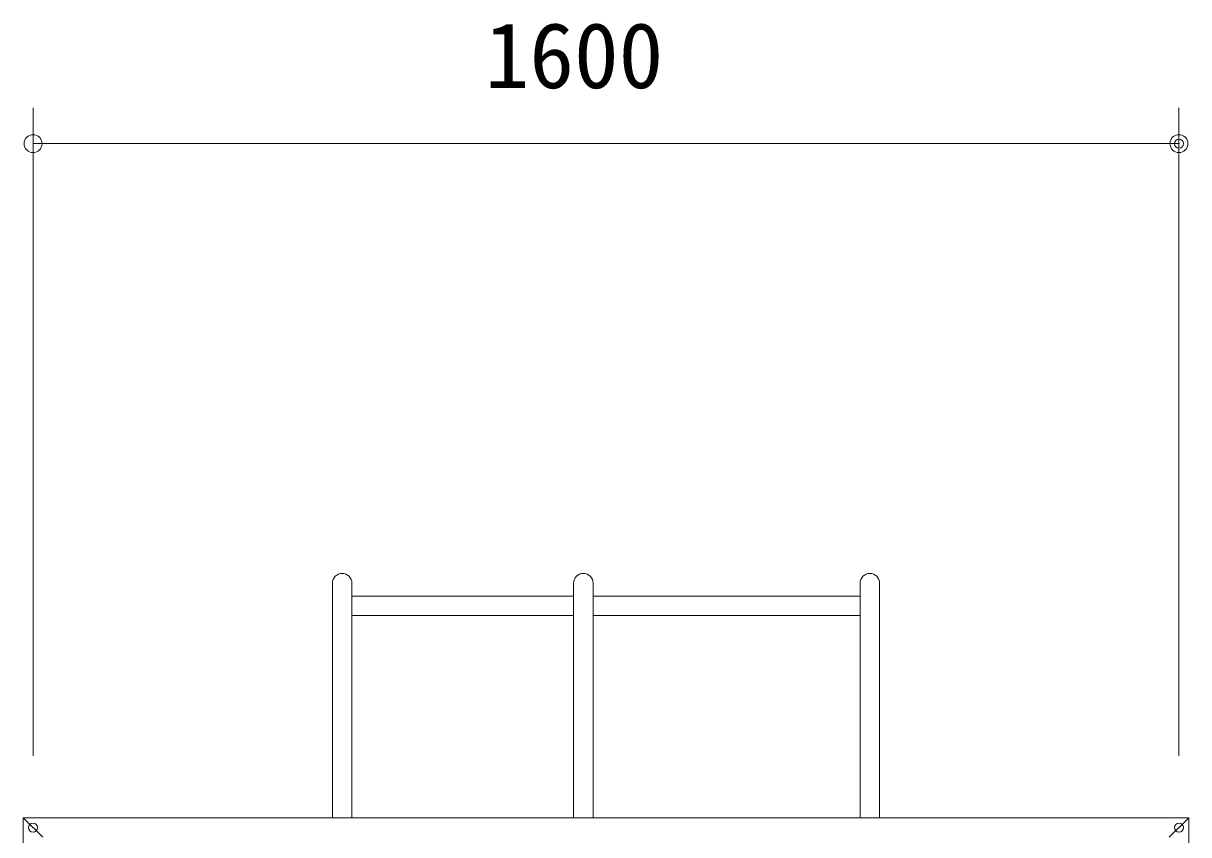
# Model space of a CAD drawing. Units: millimetres, scale not verified. Extents: x 0 to 420, y 0 to 297.
# Drawn here: x 164.6 to 197.15, y 114.02 to 136.67 of the extents above; entities that cross this region are included whole.
import ezdxf
from ezdxf.enums import TextEntityAlignment as Align

# ---------------------------------------------------------------- set-up
doc = ezdxf.new("R2010")
doc.units = ezdxf.units.MM
doc.header["$LTSCALE"] = 0.5
doc.header["$PDMODE"] = 32
doc.header["$PDSIZE"] = 0.25
doc.layers.add('LY_5', color=7, linetype='Continuous', lineweight=0)
doc.layers.add('LY_6', color=7, linetype='Continuous', lineweight=0)
doc.styles.add('ＭＳ ゴシック', font='')
doc.styles.get('ＭＳ ゴシック').set_extended_font_data('MS Gothic')

# ---------------------------------------------------------------- blocks, each defined once
blk = doc.blocks.new('-012-_DOTBLANK')
at = {"color": 7, "linetype": 'Continuous', "lineweight": 0}
blk.add_line((-0.5, 0), (-1, 0), dxfattribs=at)
blk.add_circle((0, 0), 0.5, dxfattribs=at)

msp = doc.modelspace()

# ---------------------------------------------------------------- linework, layer by layer
at = {"layer": 'LY_5', "color": 2, "lineweight": 18}
for p, q in [((173.233, 121.0394), (173.233, 114.4874)), ((173.777, 121.0394), (173.777, 114.4874)), ((179.969, 121.0394), (179.969, 114.4874)), ((180.513, 121.0394), (180.513, 114.4874)), ((187.969, 121.0394), (187.969, 114.4874)), ((188.513, 121.0394), (188.513, 114.4874))]:
    msp.add_line(p, q, dxfattribs=at)
at = {"layer": 'LY_5', "color": 4, "lineweight": 18}
for p, q in [((173.777, 120.6794), (179.969, 120.6794)), ((180.513, 120.6794), (187.969, 120.6794)), ((173.777, 120.1354), (179.969, 120.1354)), ((180.513, 120.1354), (187.969, 120.1354))]:
    msp.add_line(p, q, dxfattribs=at)
at = {"layer": 'LY_5'}
for p, q in [((164.601, 81.3114), (164.601, 114.4874)), ((164.601, 114.4874), (197.145, 114.4874)), ((164.601, 114.4874), (165.145, 113.9434)), ((196.601, 113.9434), (197.145, 114.4874)), ((197.145, 81.3114), (197.145, 114.4874))]:
    msp.add_line(p, q, dxfattribs=at)
at = {"layer": 'LY_5', "color": 2, "lineweight": 18}
for centre, start, end in [((173.505, 121.0394), 90, 180), ((173.505, 121.0394), 0, 90), ((180.241, 121.0394), 90, 180), ((180.241, 121.0394), 0, 90), ((188.241, 121.0394), 90, 180), ((188.241, 121.0394), 0, 90)]:
    msp.add_arc(centre, 0.272, start, end, dxfattribs=at)
at = {"layer": 'LY_6'}
for p, q in [((164.873, 116.2154), (164.873, 134.3114)), ((196.873, 116.2154), (196.873, 134.3114)), ((164.873, 133.3114), (196.873, 133.3114))]:
    msp.add_line(p, q, dxfattribs=at)
for p in [(196.873, 133.3114), (164.873, 114.2154), (196.873, 114.2154)]:
    msp.add_point(p, dxfattribs=at)

# ---------------------------------------------------------------- block references
at = {"layer": 'LY_6', "xscale": 0.5, "yscale": 0.5, "rotation": 180}
msp.add_blockref('-012-_DOTBLANK', (164.873, 133.3114), dxfattribs=at)
at = {"layer": 'LY_6', "xscale": 0.5, "yscale": 0.5}
msp.add_blockref('-012-_DOTBLANK', (196.873, 133.3114), dxfattribs=at)

# ---------------------------------------------------------------- texts
at = {"layer": 'LY_6', "style": 'ＭＳ ゴシック'}
msp.add_text('1600', height=1.833, dxfattribs=at).set_placement((177.4868, 134.3114), align=Align.BOTTOM_LEFT)

doc.saveas('drawing.dxf')
